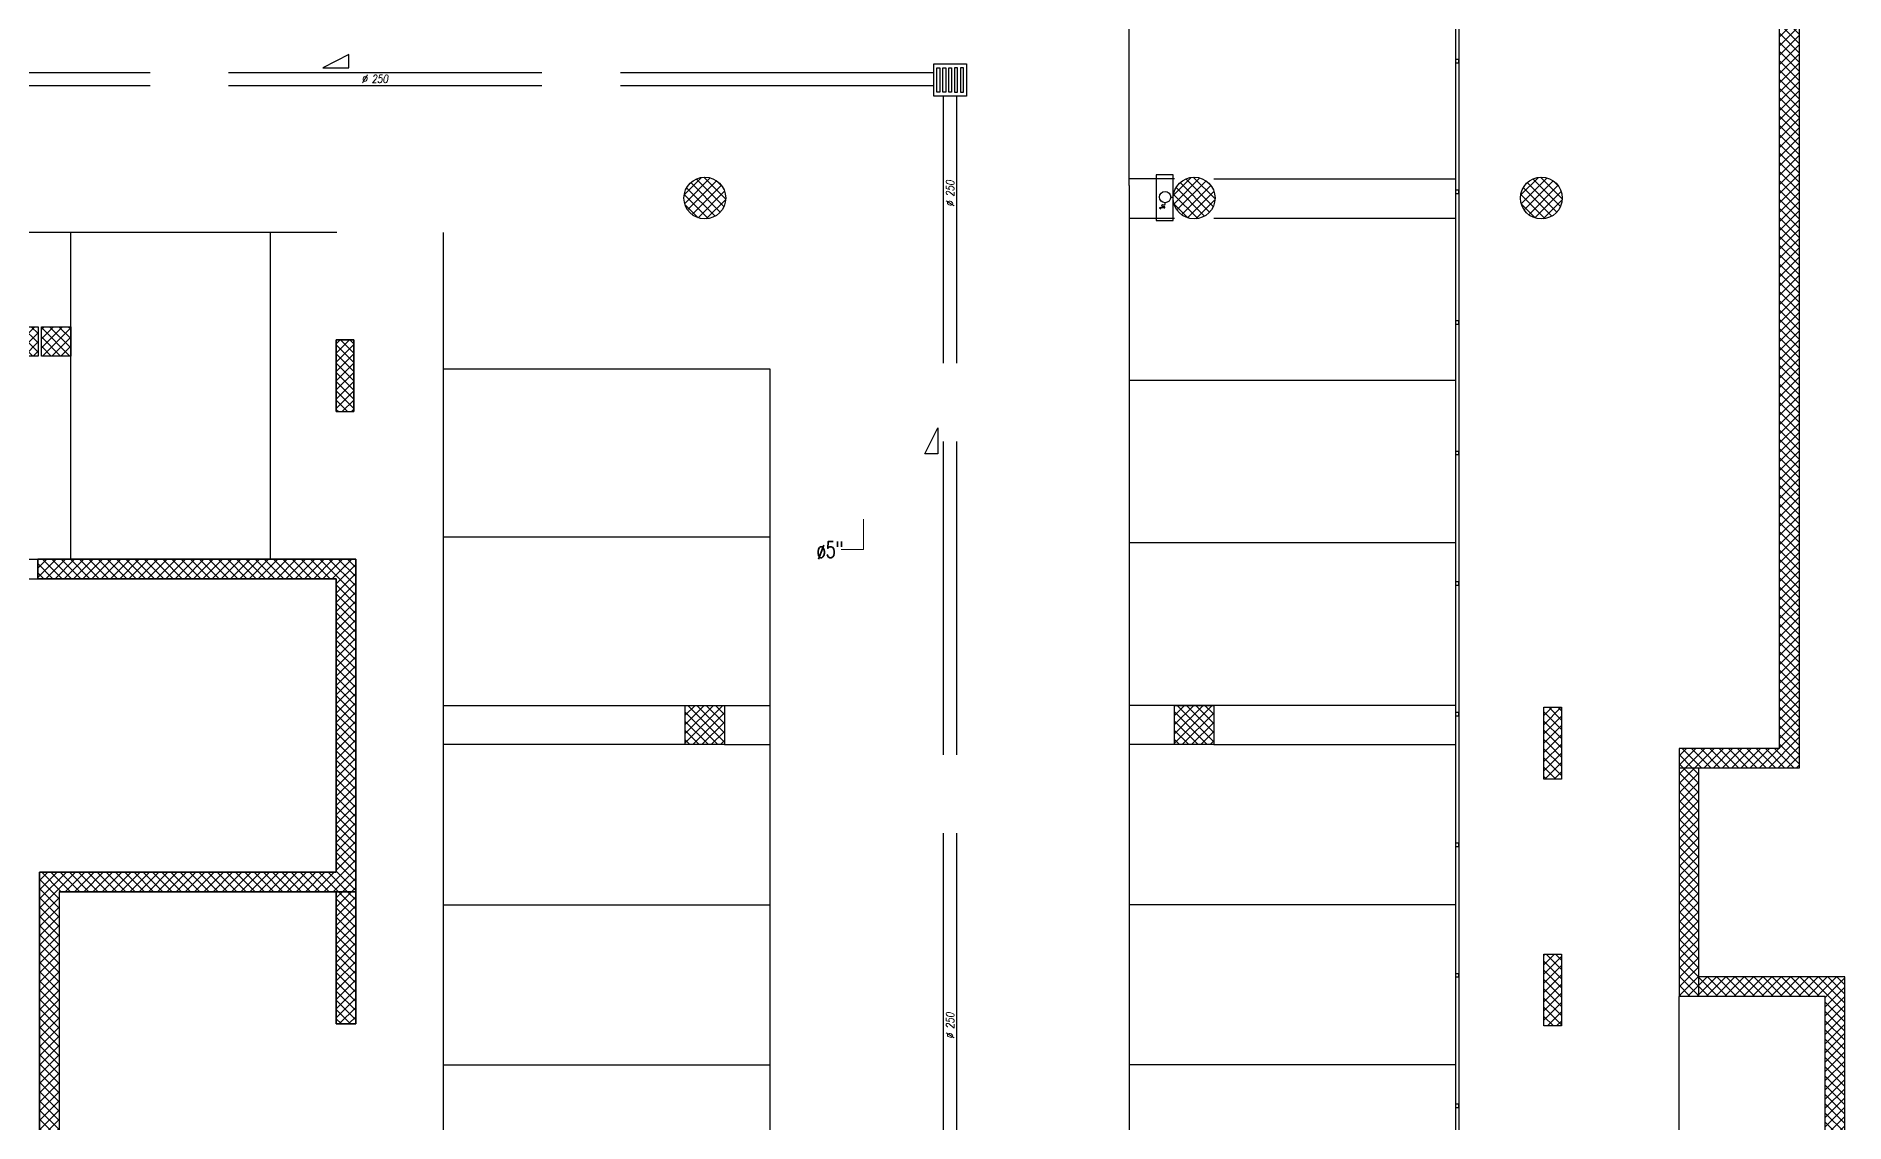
# Model space of a CAD drawing. Header units: millimetres. Extents: x 24747 to 137666, y -34589 to 43444.
# Drawn here: x 115323 to 118092, y 38875 to 40539 of the extents above; entities that cross this region are included whole.
import ezdxf

# ---------------------------------------------------------------- set-up
doc = ezdxf.new("R2010")
doc.units = ezdxf.units.MM
doc.header["$LTSCALE"] = 10
doc.linetypes.add('ACAD_ISO02W100', pattern=[15, 12, -3])
for name, color, linetype in [('EPC INTERRATO DEFINITIVO PILASTRI', 5, 'Continuous'), ('Idranti', 8, 'Continuous'), ('TUBAZIONI', 6, 'Continuous'), ('X_LINEE SCARICO', 1, 'Continuous'), ('X_MURI', 3, 'Continuous'), ('X_Parcheggi', 5, 'Continuous'), ('X_Serramenti Int', 1, 'Continuous')]:
    doc.layers.add(name, color=color, linetype=linetype)
doc.layers.add('EPC RETINI PIANO INTERRATO DEFINITIVO', color=4, linetype='Continuous', lineweight=0)
doc.styles.add('ROMANS', font='romans')
doc.styles.add('testo indicazioni', font='romans.shx', dxfattribs={"width": 0.8, "oblique": 10, "height": 17.5})
pattern_1 = [(45, (115279.709, -15009.218), (-7.0710678, 7.0710678), []), (135, (115279.709, -15009.218), (-7.0710678, -7.0710678), [])]

msp = doc.modelspace()

# ---------------------------------------------------------------- hatches: boundary and pattern name
at = {"layer": 'EPC RETINI PIANO INTERRATO DEFINITIVO'}
h = msp.add_hatch(dxfattribs=at)
h.set_pattern_fill('_USER', color=256, scale=10, angle=45, style=0, double=1, pattern_type=0)
h.set_pattern_definition(pattern_1)
h.paths.add_polyline_path([(118022.34092, 40653.34221), (118022.34092, 41604.77162), (118022.34092, 41634.77162), (117992.34092, 41634.77162), (117992.34092, 39448.32073), (117868.39699, 39448.32073), (117838.39699, 39448.32073), (117838.39699, 39418.32073), (117868.39699, 39418.32073), (118022.34092, 39418.32073)])
h.paths.add_polyline_path([(118022.34092, 42206.27945), (117668.31841, 42206.27945), (117668.31905, 42176.27945), (117992.34092, 42176.27945), (117992.34092, 41634.77162), (118022.34092, 41634.77162)])
h.paths.add_polyline_path([(117995.98934, 41134.43265), (118018.47759, 41134.43265), (118018.47759, 41156.14857), (117995.98934, 41156.14857)], flags=24)
h.paths.add_polyline_path([(117948.69671, 39421.96915), (117948.69671, 39444.4574), (117926.9808, 39444.4574), (117926.9808, 39421.96915)], flags=24)
h.paths.add_polyline_path([(117995.98934, 40600.76576), (118018.47759, 40600.76576), (118018.47759, 40622.48168), (117995.98934, 40622.48168)], flags=24)
h.paths.add_polyline_path([(117995.98934, 41585.24347), (118018.47759, 41585.24347), (118018.47759, 41606.95939), (117995.98934, 41606.95939)], flags=24)
h.paths.add_polyline_path([(117760.21601, 42179.92787), (117760.21601, 42202.41612), (117738.50009, 42202.41612), (117738.50009, 42179.92787)], flags=24)
h = msp.add_hatch(dxfattribs=at)
h.set_pattern_fill('_USER', color=256, scale=10, angle=45, style=0, double=1, pattern_type=0)
h.set_pattern_definition([(45, (157624.513, 6383.593), (-7.0710678, 7.0710678), []), (135, (157624.513, 6383.593), (-7.0710678, -7.0710678), [])])
h.paths.add_polyline_path([(113458.03648, 40094.28729), (113518.03648, 40094.28729), (113518.03648, 40049.28729), (113458.03648, 40049.28729)])
h.paths.add_polyline_path([(113826.71863, 40094.28729), (113886.71863, 40094.28729), (113886.71863, 40049.28729), (113826.71863, 40049.28729)])
h.paths.add_polyline_path([(114195.40077, 40094.28729), (114255.40077, 40094.28729), (114255.40077, 40049.28729), (114195.40077, 40049.28729)])
h.paths.add_polyline_path([(114564.20341, 40094.28729), (114624.20341, 40094.28729), (114624.20341, 40049.28729), (114564.20341, 40049.28729)])
h.paths.add_polyline_path([(114932.9458, 40094.28729), (114992.9458, 40094.28729), (114992.9458, 40049.28729), (114932.9458, 40049.28729)])
h.paths.add_polyline_path([(115331.04829, 40094.28729), (115376.04829, 40094.28729), (115376.04829, 40049.28729), (115331.04829, 40049.28729)])
h.paths.add_polyline_path([(115281.04829, 40094.28729), (115326.04829, 40094.28729), (115326.04829, 40049.28729), (115281.04829, 40049.28729)])
h = msp.add_hatch(dxfattribs=at)
h.set_pattern_fill('_USER', color=256, scale=10, angle=45, style=0, double=1, pattern_type=0)
h.set_pattern_definition(pattern_1)
h.paths.add_polyline_path([(115809.46825, 40074.28729), (115782.46825, 40074.28729), (115782.46825, 39964.28729), (115809.46825, 39964.28729)])
h = msp.add_hatch(dxfattribs=at)
h.set_pattern_fill('_USER', color=256, scale=10, angle=45, style=0, double=1, pattern_type=0)
h.set_pattern_definition(pattern_1)
edge = h.paths.add_edge_path()
edge.add_line((115325.6055, 39738.29268), (115812.39836, 39738.28972))
edge.add_line((115812.39836, 39738.28972), (115812.40087, 39228.92149))
edge.add_line((115812.40087, 39228.92149), (115358.23042, 39228.92149))
edge.add_line((115358.23042, 39228.92149), (115358.23042, 38524.95018))
edge.add_line((115358.23042, 38524.95018), (115812.37069, 38525.17751))
edge.add_line((115812.37069, 38525.17751), (115812.40081, 37891.64994))
edge.add_line((115812.40081, 37891.64994), (115518.23154, 37891.64993))
edge.add_line((115518.23154, 37891.64993), (115518.23154, 37921.64994))
edge.add_line((115518.23154, 37921.64994), (115782.41731, 37921.64994))
edge.add_line((115782.41731, 37921.64994), (115782.37301, 38495.16249))
edge.add_line((115782.37301, 38495.16249), (115328.23042, 38494.93516))
edge.add_line((115328.23042, 38494.93516), (115328.23042, 39258.92149))
edge.add_line((115328.23042, 39258.92149), (115782.40081, 39258.92149))
edge.add_line((115782.40081, 39258.92149), (115782.40229, 39708.28972))
edge.add_line((115782.40229, 39708.28972), (115325.6055, 39708.28973))
edge.add_line((115325.6055, 39708.28973), (115325.6055, 39738.28976))
h = msp.add_hatch(dxfattribs=at)
h.set_pattern_fill('_USER', color=256, scale=10, angle=45, style=0, double=1, pattern_type=0)
h.set_pattern_definition(pattern_1)
h.paths.add_polyline_path([(116316.7762, 38658.26476), (116376.7762, 38658.26476), (116376.7762, 38718.26476), (116316.7762, 38718.26476)])
h.paths.add_polyline_path([(116316.84974, 39514.28686), (116316.84974, 39454.28902), (116376.84974, 39454.28902), (116376.84974, 39514.28686)])
h.paths.add_polyline_path([(117066.0226, 39514.28686), (117066.0226, 39454.28902), (117126.0226, 39454.28902), (117126.0226, 39514.28686)])
h.paths.add_polyline_path([(117065.94906, 38658.26476), (117125.94906, 38658.26476), (117125.94906, 38718.26476), (117065.94906, 38718.26476)])
h.paths.add_polyline_path([(117631.49248, 38631.28837), (117658.49248, 38631.28837), (117658.49248, 38741.28837), (117631.49248, 38741.28837)])
h.paths.add_polyline_path([(117631.49252, 38239.29424), (117658.49252, 38239.29424), (117658.49252, 38349.29424), (117631.49252, 38349.29424)])
h.paths.add_polyline_path([(117631.55047, 39023.28314), (117658.55047, 39023.28314), (117658.55047, 39133.28314), (117631.55047, 39133.28314)])
h.paths.add_polyline_path([(117631.55047, 39511.30274), (117631.55047, 39456.30274), (117658.55047, 39456.30274), (117658.55047, 39511.30274)])
h = msp.add_hatch(dxfattribs=at)
h.set_pattern_fill('_USER', color=256, scale=10, angle=45, style=0, double=1, pattern_type=0)
h.set_pattern_definition(pattern_1)
h.paths.add_polyline_path([(117658.55047, 39456.30274), (117631.55047, 39456.30274), (117631.55047, 39401.30274), (117658.55047, 39401.30274)])
at = {"layer": 'EPC RETINI PIANO INTERRATO DEFINITIVO', "ltscale": 0.01}
h = msp.add_hatch(dxfattribs=at)
h.set_pattern_fill('_USER', color=256, scale=10, angle=45, style=0, double=1, pattern_type=0)
h.set_pattern_definition(pattern_1)
h.paths.add_polyline_path([(116278.11592, 36690.28742), (116278.11592, 36720.28742), (117838.39699, 36720.28743), (117838.39699, 37932.32526), (118062.23542, 37932.32526), (118062.23542, 39068.33103), (117838.39699, 39068.33103), (117838.39699, 39418.32073), (117868.39699, 39418.32073), (117868.39699, 39098.33103), (118092.23542, 39098.33103), (118092.23542, 37902.32526), (117868.39699, 37902.32526), (117868.39699, 36690.28743)])
at = {"layer": 'EPC RETINI PIANO INTERRATO DEFINITIVO'}
h = msp.add_hatch(dxfattribs=at)
h.set_pattern_fill('_USER', color=256, scale=10, angle=45, style=0, double=1, pattern_type=0)
h.set_pattern_definition(pattern_1)
h.paths.add_polyline_path([(115812.40081, 39228.92149), (115782.40229, 39228.92149), (115782.39337, 39026.27694), (115812.39218, 39026.27694)])
h.paths.add_polyline_path([(115812.37938, 38727.78139), (115782.38193, 38727.78139), (115782.37416, 38525.1625), (115812.37069, 38525.17751)])

# ---------------------------------------------------------------- linework, layer by layer
at = {"layer": 'EPC INTERRATO DEFINITIVO PILASTRI'}
for centre in [(116346.87142, 40291.29988, 0), (117096.00092, 40291.29988, 0), (117096.00092, 40291.29988, 0), (117627.59533, 40291.29758, 0), (117627.59533, 40291.29758, 0)]:
    msp.add_circle(centre, 32, dxfattribs=at)
at = {"layer": 'EPC RETINI PIANO INTERRATO DEFINITIVO'}
for p, q in [((116315.27666, 40296.37644), (116341.79486, 40322.89464)), ((116315.98264, 40282.94028), (116355.23103, 40322.18867)), ((116376.04489, 40278.15041), (116333.72195, 40320.47335)), ((116378.82165, 40289.51579), (116345.08733, 40323.25011)), ((117064.33326, 40295.89985), (117091.40095, 40322.96754)), ((117065.19949, 40282.62394), (117104.67686, 40322.10131)), ((117125.29871, 40278.42978), (117083.13082, 40320.59767)), ((117127.9703, 40289.90033), (117094.60136, 40323.26926)), ((117595.92914, 40295.90757, 0), (117622.98535, 40322.96378, 0)), ((117596.79202, 40282.62832, 0), (117636.26459, 40322.10089, 0)), ((117656.89191, 40278.42473, 0), (117614.72248, 40320.59416, 0)), ((117659.56455, 40289.89423, 0), (117626.19199, 40323.2668, 0)), ((116352.0476, 40259.7213), (116315.29283, 40296.47606)), ((116362.5225, 40263.38853), (116318.96007, 40306.95096)), ((116320.44247, 40273.25797), (116364.91333, 40317.72883)), ((116370.4202, 40269.63297), (116325.20451, 40314.84866)), ((116327.30527, 40265.97863), (116372.19267, 40310.86604)), ((116336.49702, 40261.02825), (116377.14305, 40301.67429)), ((116373.62928, 40308.8503), (116364.42183, 40318.05774)), ((117101.52227, 40259.77981), (117064.48085, 40296.82123)), ((117111.90965, 40263.53457), (117068.23561, 40307.20861)), ((117069.73669, 40273.01901), (117114.28179, 40317.56411)), ((117119.74224, 40269.84412), (117074.54515, 40315.0412)), ((117076.66341, 40265.80359), (117121.49721, 40310.63739)), ((117085.92842, 40260.92646), (117126.37434, 40301.37238)), ((117121.8512, 40310.16156), (117114.8626, 40317.15016)), ((117633.11331, 40259.77692, 0), (117596.07468, 40296.81556, 0)), ((117643.50154, 40263.53083, 0), (117599.82858, 40307.20379, 0)), ((117601.32759, 40273.02175, 0), (117645.87116, 40317.56532, 0)), ((117651.33477, 40269.83974, 0), (117606.13749, 40315.03702, 0)), ((117608.25296, 40265.80498, 0), (117653.08793, 40310.63996, 0)), ((117617.5164, 40260.92629, 0), (117657.96662, 40301.37651, 0)), ((117653.45628, 40310.14464, 0), (117646.44239, 40317.15852, 0)), ((116336.65077, 40260.97599), (116316.54753, 40281.07923)), ((116348.98036, 40259.36945), (116378.80185, 40289.19095)), ((117086.37932, 40260.78063), (117065.48166, 40281.67828)), ((117098.54529, 40259.4012), (117127.8996, 40288.75551)), ((117617.96795, 40260.78015, 0), (117597.0779, 40281.6702, 0)), ((117630.1304, 40259.39815, 0), (117659.49476, 40288.76251, 0)), ((117868.39699, 39418.32073, 0), (117838.39699, 39418.32073, 0))]:
    msp.add_line(p, q, dxfattribs=at)
at = {"layer": 'EPC RETINI PIANO INTERRATO DEFINITIVO', "ltscale": 0.01}
msp.add_line((115808.46835, 39444.28902, 0), (115812.40081, 39444.28902, 0), dxfattribs=at)
msp.add_line((115808.46835, 39444.28902, 0), (115812.40081, 39444.28902, 0), dxfattribs=at)
at = {"layer": 'Idranti'}
for p, q in [((117064.03117, 40326.70435, 0), (117038.03117, 40326.70435, 0)), ((117038.03117, 40326.70435, 0), (117038.03117, 40256.70435, 0)), ((117064.03117, 40256.70435, 0), (117064.03117, 40326.70435, 0)), ((117060.16501, 40292.69093, 0), (117064.03117, 40292.69093, 0)), ((117042.79647, 40276.21444, 0), (117044.8995, 40277.47105, 0)), ((117042.79647, 40276.21444, 0), (117044.8995, 40274.95782, 0)), ((117044.8995, 40274.95782, 0), (117044.8995, 40277.47105, 0)), ((117050.17023, 40276.21444, 0), (117044.8995, 40276.21444, 0)), ((117047.56712, 40278.39103, 0), (117050.17023, 40278.39103, 0)), ((117047.62471, 40280.88543, 0), (117050.22969, 40280.88543, 0)), ((117051.57257, 40282.13113, 0), (117051.57257, 40284.09849, 0)), ((117038.03117, 40256.70435, 0), (117064.03117, 40256.70435, 0))]:
    msp.add_line(p, q, dxfattribs=at)
msp.add_circle((117051.57257, 40292.69093, 0), 8.59245, dxfattribs=at)
for centre, radius, start, end in [((117047.53106, 40279.63973, 0), 1.24922, 85.7003626, 271.65414915), ((117050.17023, 40277.30273, 0), 1.0883, 270, 90), ((117050.32335, 40282.13113, 0), 1.24922, 265.7003626, 0)]:
    msp.add_arc(centre, radius, start, end, dxfattribs=at)
at = {"layer": 'TUBAZIONI', "color": 1, "lineweight": 0}
for p, q in [((116589.88247, 39753.00375), (116589.88247, 39799.29004)), ((116555.7889, 39753.00375), (116589.88247, 39753.00375))]:
    msp.add_line(p, q, dxfattribs=at)
at = {"layer": 'X_LINEE SCARICO', "linetype": 'ACAD_ISO02W100', "ltscale": 4}
for p, q in [((115801.7253, 40511.28299), (115762.07436, 40490.95042)), ((115762.07436, 40490.95042), (115801.7253, 40490.95042)), ((115801.7253, 40490.95042), (115801.7253, 40511.28299)), ((116697.50466, 40483.24661, 0), (113967.1259, 40483.24661, 0)), ((116697.50466, 40463.24661, 0), (113967.1259, 40463.24661, 0)), ((116712.50466, 38838.46429, 0), (116712.50466, 40447.06953, 0)), ((116732.50466, 38838.46429, 0), (116732.50466, 40447.06953, 0)), ((116683.50378, 39899.51544, 0), (116703.83635, 39939.16638, 0)), ((116703.83635, 39939.16638, 0), (116703.83635, 39899.51544, 0)), ((116703.83635, 39899.51544, 0), (116683.50378, 39899.51544, 0))]:
    msp.add_line(p, q, dxfattribs=at)
at = {"layer": 'X_LINEE SCARICO', "linetype": 'ACAD_ISO02W100', "ltscale": 4, "elevation": 0}
for points in [[(116747.50466, 40447.06953), (116697.50466, 40447.06953), (116697.50466, 40497.06953), (116747.50466, 40497.06953)], [(116706.75466, 40453.56953), (116702.25466, 40453.56953), (116702.25466, 40490.56953), (116706.75466, 40490.56953)], [(116715.75466, 40453.56953), (116711.25466, 40453.56953), (116711.25466, 40490.56953), (116715.75466, 40490.56953)], [(116724.75466, 40453.56953), (116720.25466, 40453.56953), (116720.25466, 40490.56953), (116724.75466, 40490.56953)], [(116729.25466, 40453.56953), (116733.75466, 40453.56953), (116733.75466, 40490.56953), (116729.25466, 40490.56953)], [(116738.25466, 40453.56953), (116742.75466, 40453.56953), (116742.75466, 40490.56953), (116738.25466, 40490.56953)]]:
    msp.add_lwpolyline(points, close=True, dxfattribs=at)
at = {"layer": 'X_MURI', "ltscale": 4}
for p, q in [((117992.34092, 39448.32073, 0), (117992.34092, 41634.77162, 0)), ((118022.34092, 40653.34221, 0), (118022.34092, 39418.32073, 0)), ((115812.40081, 39738.28972, 0), (115812.40081, 39228.92149, 0))]:
    msp.add_line(p, q, dxfattribs=at)
at = {"layer": 'X_MURI', "ltscale": 30}
for p, q in [((115782.46825, 39964.28729, 0), (115809.46825, 39964.28729, 0)), ((113228.39874, 39738.28991, 0), (115782.40081, 39738.28973, 0)), ((113258.40081, 39708.28973, 0), (115782.40081, 39708.28973, 0)), ((115782.40081, 39258.92149, 0), (115782.40081, 39708.28972, 0))]:
    msp.add_line(p, q, dxfattribs=at)
at = {"layer": 'X_MURI'}
for p, q in [((115325.6055, 39738.29268, 0), (115325.6055, 39708.28972, 0)), ((115812.4009, 39738.28972, 0), (115325.6055, 39738.29268, 0)), ((115812.40087, 39228.92149, 0), (115812.4009, 39738.28972, 0)), ((115782.40081, 39708.28972, 0), (115325.6055, 39708.28972, 0)), ((115782.40081, 39258.92149, 0), (115782.40081, 39708.28972, 0)), ((117838.39699, 39448.32073, 0), (117838.39699, 39068.33103, 0)), ((117868.39699, 39448.32073, 0), (117838.39699, 39448.32073, 0)), ((117992.34092, 39448.32073, 0), (117868.39699, 39448.32073, 0)), ((118022.34092, 39418.32073, 0), (117838.39699, 39418.32073, 0)), ((117868.39699, 39418.32073, 0), (117868.39699, 39068.33103, 0)), ((115782.40229, 39258.92149, 0), (115328.23042, 39258.92149, 0)), ((115328.23042, 39258.92149, 0), (115328.23042, 38494.93516, 0)), ((115358.23042, 39228.92149, 0), (115812.40081, 39228.92149, 0)), ((115782.40229, 39228.92149, 0), (115358.23042, 39228.92149, 0)), ((115358.23042, 39228.92149, 0), (115358.23042, 38524.95018, 0))]:
    msp.add_line(p, q, dxfattribs=at)
at = {"layer": 'X_MURI', "ltscale": 30, "elevation": 0}
for points in [[(115281.04829, 40094.28729), (115326.04829, 40094.28729), (115326.04829, 40049.28729), (115281.04829, 40049.28729)], [(115331.04829, 40094.28729), (115376.04829, 40094.28729), (115376.04829, 40049.28729), (115331.04829, 40049.28729)], [(115809.46825, 40074.28729), (115782.46825, 40074.28729), (115782.46825, 39964.28729), (115809.46825, 39964.28729)]]:
    msp.add_lwpolyline(points, close=True, dxfattribs=at)
msp.add_lwpolyline([(115782.46825, 39964.28729), (115782.46825, 40074.28729), (115809.46825, 40074.28729), (115809.46825, 39964.28729)], dxfattribs=at)
at = {"layer": 'X_MURI', "elevation": 0}
for points in [[(115325.6055, 39738.29268), (115812.39836, 39738.28972), (115812.40087, 39228.92149), (115358.23042, 39228.92149), (115358.23042, 38524.95018), (115812.37069, 38525.17751), (115812.40081, 37891.64994), (115518.23154, 37891.64993), (115518.23154, 37921.64994), (115782.41731, 37921.64994), (115782.37301, 38495.16249), (115328.23042, 38494.93516), (115328.23042, 39258.92149), (115782.40081, 39258.92149), (115782.40229, 39708.28972), (115325.6055, 39708.28973), (115325.6055, 39738.28976)], [(118092.23542, 38504.32715), (118092.23542, 39098.33103), (117868.39699, 39098.33103)], [(118062.23542, 38526.32914), (118062.23542, 39068.33103), (117838.39699, 39068.33103)]]:
    msp.add_lwpolyline(points, dxfattribs=at)
at = {"layer": 'X_MURI', "ltscale": 4, "elevation": 0}
msp.add_lwpolyline([(115782.40229, 39708.28972), (115782.40229, 39258.92149)], dxfattribs=at)
at = {"layer": 'X_MURI', "elevation": 0}
for points in [[(116316.84974, 39514.28902), (116376.84974, 39514.28902), (116376.84974, 39454.28902), (116316.84974, 39454.28902)], [(116316.84974, 39514.28902), (116376.84974, 39514.28902), (116376.84974, 39454.28902), (116316.84974, 39454.28902)], [(117066.0226, 39514.28902), (117126.0226, 39514.28902), (117126.0226, 39454.28902), (117066.0226, 39454.28902)], [(117066.0226, 39514.28902), (117126.0226, 39514.28902), (117126.0226, 39454.28902), (117066.0226, 39454.28902)], [(117631.55047, 39511.30274), (117658.55047, 39511.30274), (117658.55047, 39401.30274), (117631.55047, 39401.30274)], [(115782.40229, 39228.92149), (115812.40081, 39228.92149), (115812.39218, 39026.27673), (115782.39337, 39026.27694)], [(115812.40087, 39228.92149), (115782.39337, 39228.92149), (115782.39337, 39026.27694), (115812.40087, 39026.27694)], [(117631.55047, 39133.28314), (117658.55047, 39133.28314), (117658.55047, 39023.28314), (117631.55047, 39023.28314)]]:
    msp.add_lwpolyline(points, close=True, dxfattribs=at)
at = {"layer": 'X_MURI'}
for centre in [(116346.87142, 40291.29988, 0), (117096.00092, 40291.29988, 0), (117096.00092, 40291.29988, 0), (117627.59533, 40291.29758, 0), (117627.59533, 40291.29758)]:
    msp.add_circle(centre, 32, dxfattribs=at)
at = {"layer": 'X_Parcheggi', "ltscale": 4}
for p, q in [((116996.36263, 40310.31125, 0), (116996.36263, 40910.27038, 0)), ((117065.94227, 40320.70029, 0), (116996.36263, 40320.70029, 0)), ((117125.94227, 40320.70029, 0), (117496.36263, 40320.70029, 0)), ((116996.36263, 40310.31125, 0), (116996.36263, 40250.31125, 0)), ((115371.6882, 40238.28973, 0), (114634.26366, 40238.28973, 0)), ((115783.46825, 40238.28973, 0), (115371.6882, 40238.28973, 0)), ((115946.36263, 40238.28973, 0), (115946.43877, 37922.22872, 0)), ((116996.36263, 40260.70029, 0), (117065.94227, 40260.70029, 0)), ((116996.36263, 40250.31125, 0), (116996.36263, 39241.94143, 0)), ((117125.94227, 40260.70029, 0), (117496.36263, 40260.70029, 0)), ((116996.36263, 40078.28743, 0), (116996.36263, 38167.57954, 0)), ((115946.36263, 40029.82507, 0), (116446.36263, 40029.82507, 0)), ((116446.36263, 40029.82507, 0), (116446.36263, 37922.23808, 0)), ((117496.36263, 40011.89581, 0), (116996.36263, 40011.89581, 0)), ((117496.36263, 40011.89581, 0), (116996.36263, 40011.89581, 0)), ((115946.36263, 39772.21708, 0), (116446.36263, 39772.21708, 0)), ((117496.36263, 39763.09134, 0), (116996.36263, 39763.09134, 0)), ((117496.36263, 39763.09134, 0), (116996.36263, 39763.09134, 0)), ((115946.36263, 39514.28686, 0), (116446.36263, 39514.28686, 0)), ((117496.36263, 39514.28686, 0), (116996.36263, 39514.28686, 0)), ((116316.7762, 39454.28686, 0), (115946.36263, 39454.28686, 0)), ((116376.7762, 39454.28686, 0), (116446.36263, 39454.28686, 0)), ((117065.94906, 39454.28686, 0), (116996.36263, 39454.28686, 0)), ((117125.94906, 39454.28686, 0), (117496.36263, 39454.28686, 0)), ((115946.36263, 39208.9454, 0), (116446.36263, 39208.9454, 0)), ((117496.36263, 39208.9454, 0), (116996.36263, 39208.9454, 0)), ((115946.36263, 38963.60393, 0), (116446.36263, 38963.60393, 0)), ((117496.36263, 38963.60393, 0), (116996.36263, 38963.60393, 0))]:
    msp.add_line(p, q, dxfattribs=at)
at = {"layer": 'X_Parcheggi', "ltscale": 4, "elevation": 0}
for points in [[(115376.04829, 39738.14342), (115376.04829, 40238.14342)], [(115681.6882, 39738.28973), (115681.6882, 40238.28973)]]:
    msp.add_lwpolyline(points, dxfattribs=at)
at = {"layer": 'X_Serramenti Int'}
for p, q in [((117501.34744, 40903.27038), (117501.34744, 38158.93583, 0)), ((117496.34744, 40898.27038), (117496.34744, 38158.93583, 0)), ((117838.3818, 37920.32526, 0), (117838.39699, 39068.33103, 0))]:
    msp.add_line(p, q, dxfattribs=at)
at = {"layer": 'X_Serramenti Int', "elevation": 0}
for points in [[(117496.34744, 40498.27038), (117501.34744, 40498.27038), (117501.34744, 40503.27038), (117496.34744, 40503.27038)], [(117496.34744, 40298.27038), (117501.34744, 40298.27038), (117501.34744, 40303.27038), (117496.34744, 40303.27038)], [(117496.34744, 40098.27038), (117501.34744, 40098.27038), (117501.34744, 40103.27038), (117496.34744, 40103.27038)], [(117496.34744, 39898.27038), (117501.34744, 39898.27038), (117501.34744, 39903.27038), (117496.34744, 39903.27038)], [(117496.34744, 39698.27038), (117501.34744, 39698.27038), (117501.34744, 39703.27038), (117496.34744, 39703.27038)], [(117496.34744, 39498.27038), (117501.34744, 39498.27038), (117501.34744, 39503.27038), (117496.34744, 39503.27038)], [(117496.34744, 39298.27038), (117501.34744, 39298.27038), (117501.34744, 39303.27038), (117496.34744, 39303.27038)], [(117496.34744, 39098.27038), (117501.34744, 39098.27038), (117501.34744, 39103.27038), (117496.34744, 39103.27038)], [(117496.34744, 38898.27038), (117501.34744, 38898.27038), (117501.34744, 38903.27038), (117496.34744, 38903.27038)]]:
    msp.add_lwpolyline(points, close=True, dxfattribs=at)

# ---------------------------------------------------------------- texts
at = {"layer": 'TUBAZIONI', "color": 3, "style": 'ROMANS', "width": 0.7}
msp.add_text('ø5"', height=25, dxfattribs=at).set_placement((116517.87055, 39740.41163))
at = {"layer": 'X_LINEE SCARICO', "char_height": 12.25, "width": 163.1593674, "attachment_point": 9, "style": 'testo indicazioni'}
for insert, rotation in [((115861.73381, 40467.67187, 0), 359.85091473), ((116728.51734, 40318.35653, 0), 89.85091473), ((116728.51734, 39043.87045, 0), 89.85091473)]:
    msp.add_mtext('{\\Fromans|c238;%%C }250', dxfattribs=dict(at, insert=insert, rotation=rotation))

doc.saveas('drawing.dxf')
